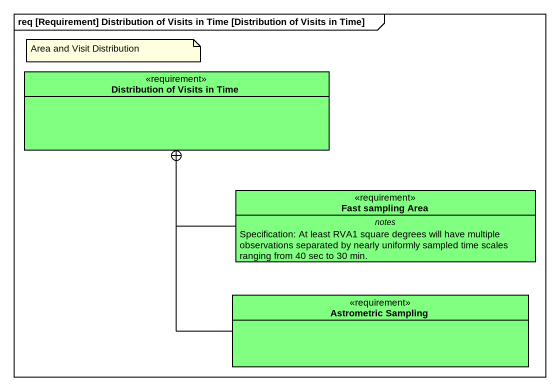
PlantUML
@startuml
mainframe req [Requirement] Distribution of Visits in Time [Distribution of Visits in Time]
hide circle
hide empty members
class "Distribution of Visits in Time" as Distribution_of_Visits_in <<requirement>> #80FF80
class "Fast sampling Area" as Fast_sampling_Area <<requirement>> #80FF80 {
  -- notes --
  Specification: At least RVA1 square degrees will have multiple observations separated by nearly uniformly sampled time scales ranging from 40 sec to 30 min.
}
class "Astrometric Sampling" as Astrometric_Sampling <<requirement>> #80FF80
Fast_sampling_Area -left-+ Distribution_of_Visits_in
Astrometric_Sampling -up-+ Distribution_of_Visits_in
note as N1
  Area and Visit Distribution
end note
@enduml
